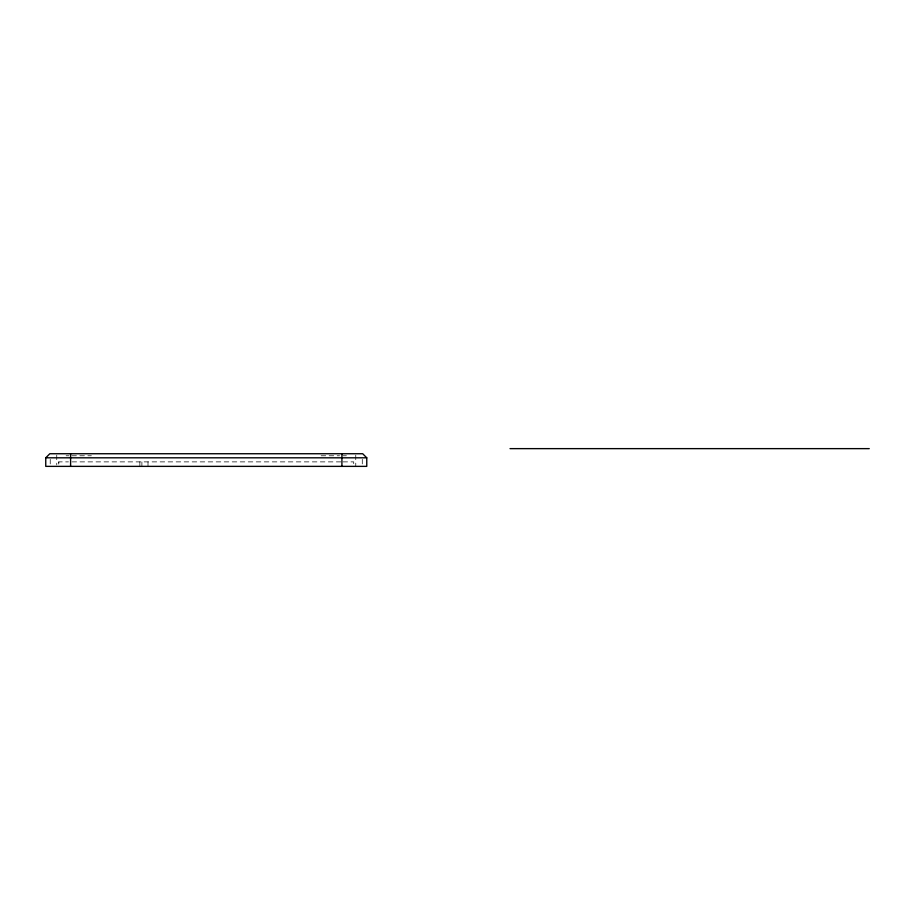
<?xml version="1.0" encoding="UTF-8"?>
<svg xmlns="http://www.w3.org/2000/svg" width="915" height="915" viewBox="0 0 915 915"><rect width="100%" height="100%" fill="white"/><g stroke="black" fill="none" stroke-linecap="round" stroke-linejoin="round"><path stroke-width="0.69" stroke-dasharray="4.58 3.43" d="M58.789 463.001L58.789 461.881L68.453 461.881M66.12 455.773L68.945 455.773M71.839 455.773L91.374 455.773M321.142 455.773L339.568 455.773M342.702 455.773L346.396 455.773M72.011 461.881L341.913 461.881M342.976 461.881L353.728 461.881L353.728 464.122M362.283 459.341L362.283 466.364M355.763 455.132L355.763 466.364M148.001 461.881L148.001 466.364M141.894 461.881L141.894 466.364M139.858 461.881L139.858 466.364M58.789 461.881L58.789 464.122M56.753 455.132L56.753 464.957M50.234 459.341L50.234 466.364"/><path stroke-width="1.37" d="M45.75 457.809L49.822 453.737L362.695 453.737L366.766 457.809L366.766 466.364L45.75 466.364L45.75 457.809L366.766 457.809M510.032 448.636L869.25 448.636M341.913 453.737L341.913 466.364M70.604 453.737L70.604 466.364"/></g></svg>
